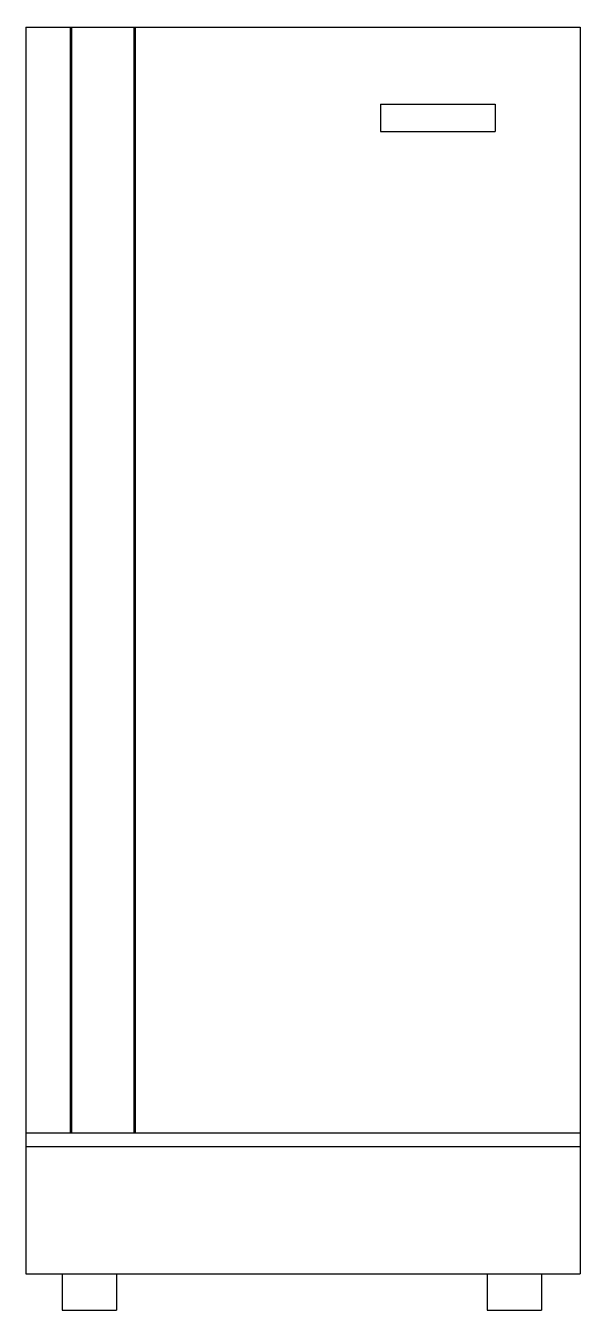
# Model space of a CAD drawing. Extents: x -0.61 to 0, y -1.41 to 0.
import ezdxf

# ---------------------------------------------------------------- set-up
doc = ezdxf.new("R2010")
doc.units = 0
doc.header["$MEASUREMENT"] = 0
doc.layers.get('0').update_dxf_attribs({"linetype": 'CONTINUOUS'})

msp = doc.modelspace()

# ---------------------------------------------------------------- linework, layer by layer
for p, q in [((-0.61, 0), (0, 0)), ((0, 0), (0, -1.37)), ((-0.61, 0), (-0.61, -1.37)), ((-0.2197, -0.0846), (-0.0937, -0.0846)), ((-0.2197, -0.0846), (-0.2197, -0.1146)), ((-0.0937, -0.0846), (-0.0937, -0.1146)), ((-0.2197, -0.1146), (-0.0937, -0.1146)), ((-0.61, -1.215), (0, -1.215)), ((-0.61, -1.23), (0, -1.23)), ((-0.61, -1.37), (0, -1.37)), ((-0.57, -1.37), (-0.57, -1.41)), ((-0.51, -1.37), (-0.51, -1.41)), ((-0.1026, -1.37), (-0.1026, -1.41)), ((-0.0426, -1.37), (-0.0426, -1.41)), ((-0.57, -1.41), (-0.51, -1.41)), ((-0.1026, -1.41), (-0.0426, -1.41))]:
    msp.add_line(p, q)
at = {"const_width": 0.003}
for points in [[(-0.56, 0), (-0.56, -1.215)], [(-0.49, 0), (-0.49, -1.215)]]:
    msp.add_lwpolyline(points, dxfattribs=at)

doc.saveas('drawing.dxf')
